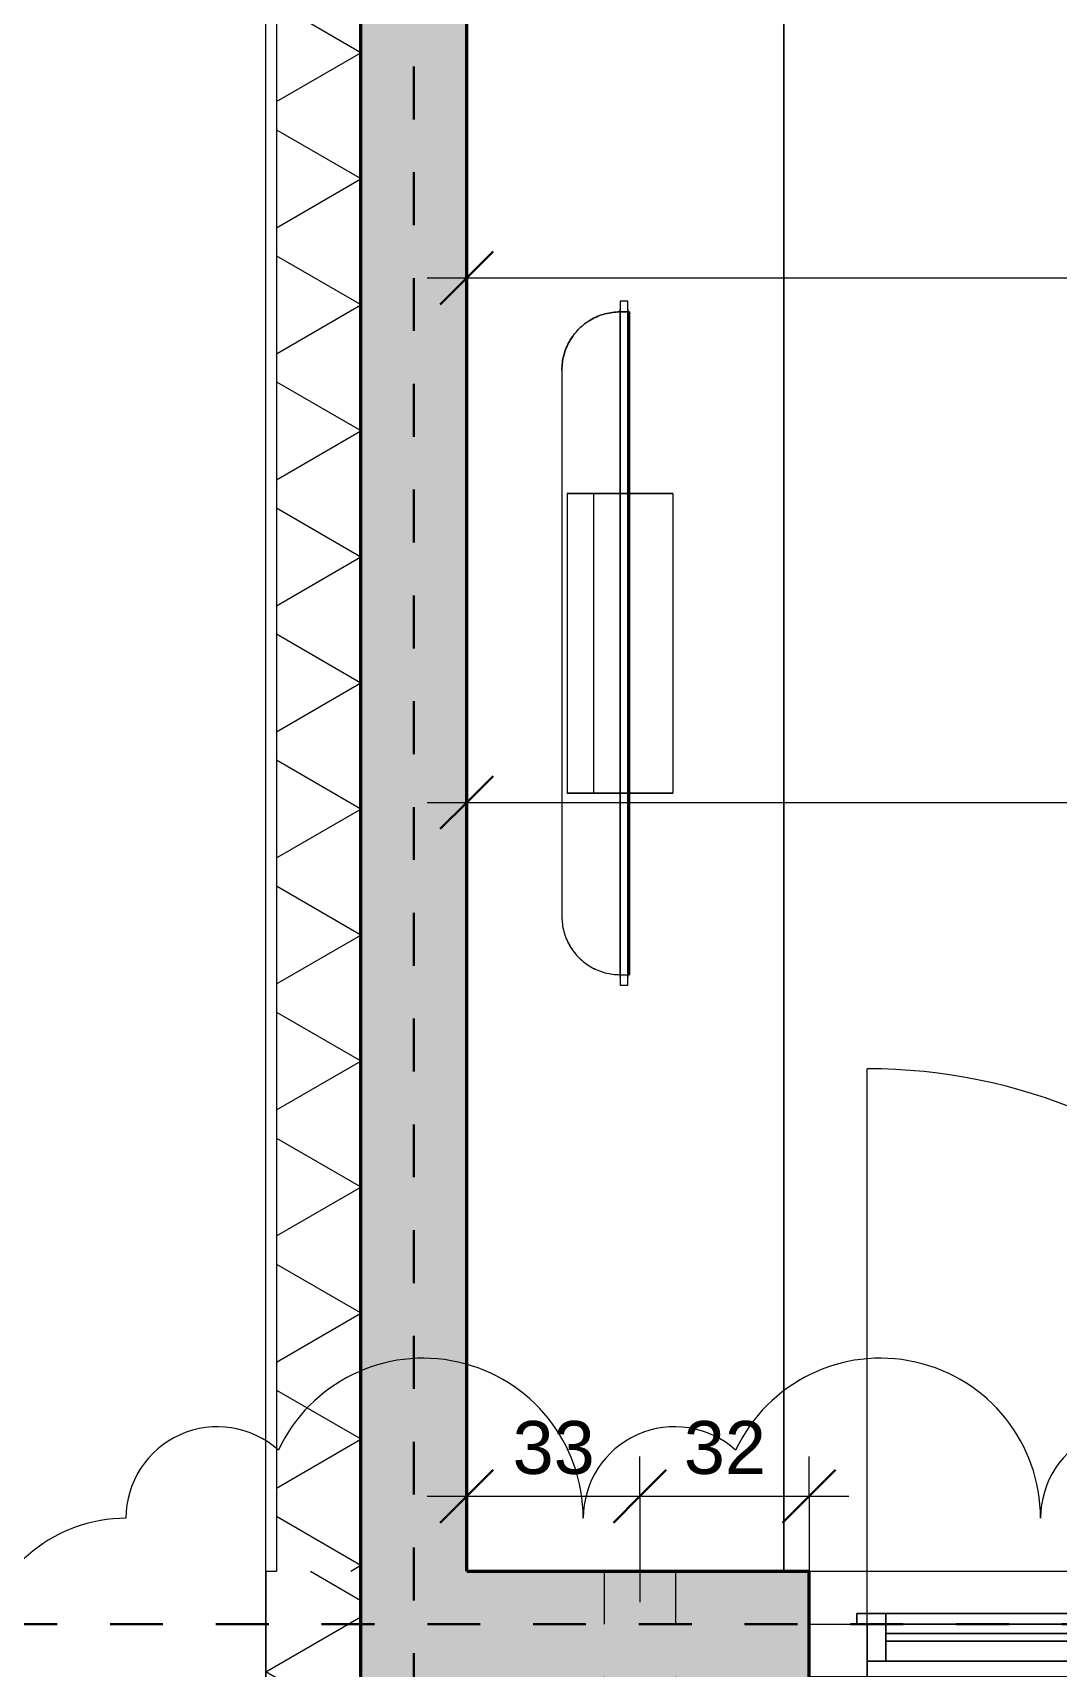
# Model space of a CAD drawing. Header units: metres. Extents: x 3 to 50, y 58.8 to 100.4.
# Drawn here: x 7.202 to 9.141, y 70.994 to 74.087 of the extents above; entities that cross this region are included whole.
import ezdxf

# ---------------------------------------------------------------- set-up
doc = ezdxf.new("R2010")
doc.units = ezdxf.units.M
doc.linetypes.add('Strich Punkt Mittel', pattern=[0.015875, 0.00635, -0.004763, 0, -0.004763])
doc.linetypes.add('Verdeckt', pattern=[0.003, 0.002, -0.001])
for name, color, linetype, lineweight in [('A-DETL-GENF_', 92, 'Continuous', 13), ('A_2D', 7, 'Continuous', 13), ('A_Bemassung-50_', 4, 'Continuous', 9), ('A_Bemassung_', 4, 'Continuous', 9), ('A_Decken', 8, 'Continuous', 13), ('A_Durchbruch', 7, 'Verdeckt', 5), ('A_Moebel', 6, 'Continuous', 13), ('A_Raeume_', 7, 'Continuous', 5), ('A_Raster_', 1, 'Continuous', 9), ('A_Waende', 7, 'Continuous', 13), ('G-ANNO-REVC_', 71, 'Continuous', 9)]:
    doc.layers.add(name, color=color, linetype=linetype, lineweight=lineweight)
doc.styles.add('Arial_5', font='arial.ttf', dxfattribs={"height": 0.1})
doc.dimstyles.new('WGA-Bemaßung_3', dxfattribs={"dimscale": 0.3048, "dimtxt": 0.102026, "dimasz": 0.328084, "dimexe": 0.246063, "dimexo": 0.0625, "dimgap": 0.04101, "dimtad": 1, "dimdec": 1, "dimlfac": 100, "dimrnd": 0.5, "dimdsep": 46, "dimtxsty": 'Arial_5', "dimblk1": 'OBLIQUE', "dimblk2": 'OBLIQUE', "dimsah": 1, "dimcen": 0.09, "dimdle": 0.246063, "dimazin": 2, "dimtfac": 1, "dimtdec": 4, "dimtix": 1, "dimtmove": 0, "dimatfit": 3, "dimfxl": 0.656168, "dimfxlon": 1, "dimtvp": 1, "dimtolj": 1, "dimtzin": 0, "dimarcsym": 2})
pattern_1 = [(45, (0, 0), (-0.08980256, 0.08980256), []), (45, (0.0898, 0), (-0.08980256, 0.08980256), [0.0635, -0.03175])]

# ---------------------------------------------------------------- blocks, each defined once
blk = doc.blocks.new('Moeb_TV - 48 Zoll-5920680-263_PP_02OG_BT1')
at = {"layer": 'A_Moebel', "lineweight": 5}
for p, q in [((0.5126, 0.0585), (-0.5205, 0.0585)), ((0.5126, 0.0585), (-0.5205, 0.0585)), ((-0.2872, -0.0015), (-0.2872, 0.0485)), ((-0.2872, 0.0485), (-0.2872, -0.0515)), ((0.2793, 0.0485), (-0.2872, 0.0485)), ((0.2793, 0.0485), (0.2793, -0.0015)), ((0.2793, -0.0515), (0.2793, 0.0485)), ((-0.2872, -0.0515), (-0.2872, -0.0015)), ((0.2793, -0.0015), (-0.2872, -0.0015)), ((0.2793, -0.0015), (0.2793, -0.0515)), ((-0.6505, -0.0515), (-0.6505, -0.0665)), ((-0.6499, -0.0515), (-0.6505, -0.0515)), ((-0.6355, -0.0515), (-0.6505, -0.0515)), ((-0.6484, -0.0515), (-0.6499, -0.0515)), ((-0.6461, -0.0515), (-0.6484, -0.0515)), ((-0.643, -0.0515), (-0.6461, -0.0515)), ((-0.6393, -0.0515), (-0.643, -0.0515)), ((-0.6355, -0.0515), (-0.6393, -0.0515)), ((-0.6305, -0.0515), (-0.6355, -0.0515)), ((-0.6355, -0.0515), (0.6276, -0.0515)), ((0.6226, -0.0515), (-0.6305, -0.0515)), ((-0.6305, -0.0515), (0.6226, -0.0515)), ((-0.6305, -0.0515), (-0.6305, -0.0665)), ((-0.6305, -0.0515), (-0.6305, -0.0665)), ((-0.2872, -0.0515), (-0.6305, -0.0515)), ((0.6226, -0.0515), (-0.6305, -0.0515)), ((-0.6305, -0.0515), (0.6226, -0.0515)), ((-0.6305, -0.0515), (-0.6305, -0.0665)), ((-0.6305, -0.0515), (-0.6305, -0.0665)), ((-0.6305, -0.0515), (0.6226, -0.0515)), ((0.6226, -0.0515), (-0.6305, -0.0515)), ((-0.2872, -0.0515), (-0.2872, -0.0665)), ((-0.2872, -0.0665), (-0.2872, -0.0515)), ((-0.2872, -0.0515), (0.2793, -0.0515)), ((-0.2872, -0.0515), (0.2793, -0.0515)), ((0.2793, -0.0515), (-0.2872, -0.0515)), ((0.2793, -0.0515), (0.2793, -0.0665)), ((0.2793, -0.0665), (0.2793, -0.0515)), ((0.6226, -0.0515), (0.2793, -0.0515)), ((0.6226, -0.0665), (0.6226, -0.0515)), ((0.6226, -0.0515), (0.6226, -0.0665)), ((0.6276, -0.0515), (0.6226, -0.0515)), ((0.6226, -0.0665), (0.6226, -0.0515)), ((0.6226, -0.0515), (0.6226, -0.0665)), ((0.6426, -0.0515), (0.6276, -0.0515)), ((0.6314, -0.0515), (0.6276, -0.0515)), ((0.6351, -0.0515), (0.6314, -0.0515)), ((0.6382, -0.0515), (0.6351, -0.0515)), ((0.6406, -0.0515), (0.6382, -0.0515)), ((0.6421, -0.0515), (0.6406, -0.0515)), ((0.6426, -0.0515), (0.6421, -0.0515)), ((0.6426, -0.0665), (0.6426, -0.0515)), ((-0.6505, -0.0665), (-0.6355, -0.0665)), ((-0.6505, -0.0665), (-0.6499, -0.0665)), ((-0.6499, -0.0665), (-0.6484, -0.0665)), ((-0.6484, -0.0665), (-0.6461, -0.0665)), ((-0.6461, -0.0665), (-0.643, -0.0665)), ((-0.643, -0.0665), (-0.6393, -0.0665)), ((-0.6393, -0.0665), (-0.6355, -0.0665)), ((0.6276, -0.0665), (-0.6355, -0.0665)), ((-0.6355, -0.0665), (-0.6305, -0.0665)), ((-0.6305, -0.0665), (-0.6305, -0.0695)), ((-0.6305, -0.0665), (-0.6305, -0.0695)), ((-0.6305, -0.0665), (-0.5705, -0.0665)), ((-0.5705, -0.0665), (-0.6305, -0.0665)), ((-0.6305, -0.0665), (0.6226, -0.0665)), ((0.6226, -0.0695), (-0.6305, -0.0695)), ((-0.6305, -0.0695), (-0.5705, -0.0695)), ((-0.5705, -0.0665), (0.5626, -0.0665)), ((0.5626, -0.0665), (-0.5705, -0.0665)), ((-0.5705, -0.0695), (-0.5705, -0.0665)), ((-0.5705, -0.0665), (-0.5705, -0.0695)), ((-0.5705, -0.0665), (0.5626, -0.0665)), ((0.5626, -0.0665), (-0.5705, -0.0665)), ((-0.5705, -0.0695), (0.5626, -0.0695)), ((-0.5705, -0.0695), (0.5626, -0.0695)), ((0.5626, -0.0695), (-0.5705, -0.0695)), ((-0.2872, -0.0665), (-0.2872, -0.0695)), ((-0.2872, -0.0695), (-0.2872, -0.0665)), ((-0.2872, -0.0695), (-0.2872, -0.1515)), ((-0.2872, -0.1515), (-0.2872, -0.0695)), ((0.2793, -0.0665), (0.2793, -0.0695)), ((0.2793, -0.0695), (0.2793, -0.0665)), ((0.2793, -0.0695), (0.2793, -0.1515)), ((0.2793, -0.1515), (0.2793, -0.0695)), ((0.5626, -0.0665), (0.5626, -0.0695)), ((0.5626, -0.0665), (0.5626, -0.0695)), ((0.5626, -0.0665), (0.6226, -0.0665)), ((0.6226, -0.0665), (0.5626, -0.0665)), ((0.5626, -0.0695), (0.6226, -0.0695)), ((0.6226, -0.0695), (0.6226, -0.0665)), ((0.6226, -0.0665), (0.6226, -0.0695)), ((0.6226, -0.0665), (0.6276, -0.0665)), ((0.6276, -0.0665), (0.6314, -0.0665)), ((0.6276, -0.0665), (0.6426, -0.0665)), ((0.6314, -0.0665), (0.6351, -0.0665)), ((0.6351, -0.0665), (0.6382, -0.0665)), ((0.6382, -0.0665), (0.6406, -0.0665)), ((0.6406, -0.0665), (0.6421, -0.0665)), ((0.6421, -0.0665), (0.6426, -0.0665)), ((0.2793, -0.1515), (-0.2872, -0.1515)), ((0.2793, -0.1515), (-0.2872, -0.1515))]:
    blk.add_line(p, q, dxfattribs=at)
for centre, start, end in [((-0.5205, -0.0515), 120, 135), ((-0.5205, -0.0515), 105, 120), ((-0.5205, -0.0515), 90, 105), ((0.5126, -0.0515), 75, 90), ((0.5126, -0.0515), 60, 75), ((0.5126, -0.0515), 45, 60), ((-0.5205, -0.0515), 150, 165), ((-0.5205, -0.0515), 135, 150), ((0.5126, -0.0515), 30, 45), ((0.5126, -0.0515), 15, 30), ((-0.5205, -0.0515), 165, 180), ((0.5126, -0.0515), 0, 15)]:
    blk.add_arc(centre, 0.11, start, end, dxfattribs=at)
for points in [[(-0.5205, 0.0585), (-0.5254, 0.0585), (-0.535, 0.0579), (-0.549, 0.0551), (-0.5604, 0.0512), (-0.5692, 0.0473), (-0.5755, 0.0439), (-0.5816, 0.0401), (-0.5875, 0.0359), (-0.5931, 0.0313), (-0.5983, 0.0264), (-0.6032, 0.0211), (-0.6078, 0.0156), (-0.612, 0.0097), (-0.617, 0.0015), (-0.6224, -0.0092), (-0.6286, -0.0275), (-0.6304, -0.0419), (-0.6305, -0.0515)], [(0.5126, 0.0585), (0.5174, 0.0585), (0.527, 0.0579), (0.5411, 0.0551), (0.5525, 0.0512), (0.5613, 0.0473), (0.5676, 0.0439), (0.5737, 0.0401), (0.5796, 0.0359), (0.5851, 0.0313), (0.5904, 0.0264), (0.5953, 0.0211), (0.5999, 0.0156), (0.6041, 0.0097), (0.6092, 0.0015), (0.6145, -0.0092), (0.6207, -0.0275), (0.6226, -0.0419), (0.6226, -0.0515)]]:
    blk.add_open_spline(points, degree=3, knots=[0, 0, 0, 0, 0.083333, 0.166667, 0.25, 0.291667, 0.333333, 0.375, 0.416667, 0.458333, 0.5, 0.541667, 0.583333, 0.625, 0.666667, 0.75, 0.833333, 1, 1, 1, 1], dxfattribs=at)
blk = doc.blocks.new('Moeb_Schrank - Sideboard_50cm-4279993-263_PP_02OG_BT1')
at = {"layer": 'A_Moebel', "color": 8}
for p, q in [((0, 0.6), (3.5087, 0.6)), ((0, 0), (0, 0.4077)), ((0, 0), (3.5087, 0)), ((3.5087, 0), (0, 0))]:
    blk.add_line(p, q, dxfattribs=at)
blk = doc.blocks.new('Allg_Nachströmöffnung1 - DN 135-10778190-263_PP_02OG_BT1')
at = {"layer": 'A-DETL-GENF_', "linetype": 'Verdeckt', "lineweight": 5}
for points in [[(0.125, 0), (0.0575, 0.1), (0.0575, -0.1), (0.0837, -0.0612)], [(0.1925, 0.0426), (0.1925, 0.1), (0.125, 0), (0.1925, -0.1), (0.1925, -0.0612)]]:
    blk.add_hatch(color=256, dxfattribs=at).paths.add_polyline_path(points)
at = {"layer": 'A_Durchbruch'}
for p, q in [((0.0575, 0.1), (0.0575, -0.26)), ((0.1925, 0.1), (0.1925, -0.26))]:
    blk.add_line(p, q, dxfattribs=at)
blk = doc.blocks.new('Fens_Tuer_2tlg - DK_DF_SL_1770x2680_Terrassentür-V26-263_PP_02OG_BT1')
at = {"layer": 'A_2D', "lineweight": 5}
for p, q in [((-0.775, 0), (-0.775, 1.05)), ((-0.885, 0.1), (0.885, 0.1)), ((-0.885, 0.1), (0.885, 0.1)), ((-0.885, 0.1), (0.885, 0.1)), ((-0.885, -0.1), (-0.885, 0.1)), ((-0.885, 0.1), (-0.885, -0.1)), ((0.885, 0.1), (0.885, -0.1)), ((0.885, -0.1), (0.885, 0.1)), ((-0.795, 0.02), (-0.74, 0.02)), ((-0.795, 0), (-0.795, 0.02)), ((-0.795, 0.02), (-0.795, 0)), ((0.295, 0.02), (-0.795, 0.02)), ((-0.74, 0.02), (-0.74, -0.07)), ((-0.74, -0.07), (-0.74, 0.02)), ((-0.74, 0.02), (0.24, 0.02)), ((0.24, 0.02), (0.295, 0.02)), ((0.24, -0.07), (0.24, 0.02)), ((0.24, -0.07), (0.24, 0.02)), ((0.295, 0.02), (0.295, 0)), ((0.295, 0.02), (0.295, 0)), ((-0.885, -0.1), (-0.885, 0)), ((-0.885, 0), (-0.775, 0)), ((-0.885, 0), (0.885, 0)), ((-0.885, -0.1), (-0.885, 0)), ((-0.775, 0), (-0.795, 0)), ((-0.795, 0), (0.295, 0)), ((-0.775, -0.07), (-0.775, 0)), ((-0.775, 0), (-0.775, -0.07)), ((0.275, 0), (-0.775, 0)), ((-0.775, 0), (-0.775, -0.1)), ((0.275, 0), (-0.775, 0)), ((-0.775, -0.1), (-0.775, 0)), ((-0.74, -0.018), (0.24, -0.018)), ((-0.74, -0.032), (-0.74, -0.018)), ((-0.74, -0.018), (-0.74, -0.032)), ((0.24, -0.018), (-0.74, -0.018)), ((0.24, -0.018), (0.24, -0.032)), ((0.24, -0.032), (0.24, -0.018)), ((0.275, 0), (0.275, -0.07)), ((0.295, 0), (0.275, 0)), ((0.275, 0), (0.275, -0.07)), ((0.275, -0.1), (0.275, 0)), ((0.275, 0), (0.385, 0)), ((0.275, -0.1), (0.275, 0)), ((0.385, 0), (0.385, -0.1)), ((0.775, 0), (0.385, 0)), ((0.385, -0.1), (0.385, 0)), ((0.775, -0.1), (0.775, 0)), ((0.775, 0), (0.885, 0)), ((0.775, -0.1), (0.775, 0)), ((0.885, 0), (0.885, -0.1)), ((0.885, -0.1), (0.885, 0)), ((0.24, -0.032), (-0.74, -0.032)), ((-0.74, -0.032), (0.24, -0.032)), ((0.385, -0.043), (0.775, -0.043)), ((0.385, -0.057), (0.385, -0.043)), ((0.385, -0.043), (0.385, -0.057)), ((0.775, -0.043), (0.385, -0.043)), ((0.775, -0.057), (0.385, -0.057)), ((0.385, -0.057), (0.775, -0.057)), ((0.775, -0.043), (0.775, -0.057)), ((0.775, -0.057), (0.775, -0.043)), ((-0.74, -0.07), (-0.775, -0.07)), ((-0.775, -0.07), (0.275, -0.07)), ((0.24, -0.07), (-0.74, -0.07)), ((0.275, -0.07), (0.24, -0.07)), ((-0.885, -0.1), (0.885, -0.1)), ((0.885, -0.1), (-0.885, -0.1)), ((-0.775, -0.1), (-0.885, -0.1)), ((0.885, -0.1), (-0.885, -0.1)), ((-0.775, -0.1), (0.275, -0.1)), ((0.385, -0.1), (0.275, -0.1)), ((0.385, -0.1), (0.775, -0.1)), ((0.885, -0.1), (0.775, -0.1)), ((-0.81, -0.26), (0.81, -0.26))]:
    blk.add_line(p, q, dxfattribs=at)
blk.add_arc((-0.775, 0), 1.05, 360, 90, dxfattribs=at)
blk = doc.blocks.new('DIMBLOCK342-263_PP_02OG_BT1')
at = {"layer": 'A_Bemassung-50_', "transparency": 16777216}
for p, q in [((8.0227, 73.623), (8.0227, 73.823)), ((15.3327, 73.623), (15.3327, 73.823)), ((7.9477, 73.623), (15.3327, 73.623)), ((8.0227, 73.623), (8.0227, 73.548)), ((15.3327, 73.623), (15.3327, 73.548))]:
    blk.add_line(p, q, dxfattribs=at)
at = {"layer": 'A_Bemassung-50_', "lineweight": 35, "transparency": 16777216}
for p, q in [((8.0227, 73.623), (8.0727, 73.673)), ((15.3327, 73.623), (15.3827, 73.673)), ((8.0227, 73.623), (7.9727, 73.573)), ((15.3327, 73.623), (15.2827, 73.573))]:
    blk.add_line(p, q, dxfattribs=at)
at = {"layer": 'A_Bemassung-50_', "color": 0, "transparency": 16777216, "insert": (11.5623, 73.7653), "char_height": 0.1, "width": 0.276883, "attachment_point": 1, "line_spacing_factor": 0.941778, "style": 'Arial_5'}
blk.add_mtext('731', dxfattribs=at)
blk = doc.blocks.new('_Oblique')
at = {"color": 0, "linetype": 'ByBlock', "lineweight": -2}
blk.add_line((-0.5, -0.5), (0.5, 0.5), dxfattribs=at)
blk = doc.blocks.new('DIMBLOCK412-263_PP_02OG_BT1')
at = {"layer": 'A_Bemassung-50_', "transparency": 16777216}
for p, q in [((8.0227, 72.6313), (8.0227, 72.8313)), ((15.2327, 72.6313), (15.2327, 72.8313)), ((7.9477, 72.6313), (15.2327, 72.6313)), ((8.0227, 72.6313), (8.0227, 72.5563)), ((15.2327, 72.6313), (15.2327, 72.5563))]:
    blk.add_line(p, q, dxfattribs=at)
at = {"layer": 'A_Bemassung-50_', "lineweight": 35, "transparency": 16777216}
for p, q in [((8.0227, 72.6313), (8.0727, 72.6813)), ((15.2327, 72.6313), (15.2827, 72.6813)), ((8.0227, 72.6313), (7.9727, 72.5813)), ((15.2327, 72.6313), (15.1827, 72.5813))]:
    blk.add_line(p, q, dxfattribs=at)
at = {"layer": 'A_Bemassung-50_', "color": 0, "transparency": 16777216, "insert": (11.5123, 72.7736), "char_height": 0.1, "width": 0.276883, "attachment_point": 1, "line_spacing_factor": 0.941778, "style": 'Arial_5'}
blk.add_mtext('721', dxfattribs=at)
blk = doc.blocks.new('DIMBLOCK685-263_PP_02OG_BT1')
at = {"layer": 'A_Bemassung-50_', "transparency": 16777216}
for p, q in [((8.0227, 71.3196), (8.0227, 71.5196)), ((8.3502, 71.3196), (8.3502, 71.3946)), ((7.9477, 71.3196), (8.3502, 71.3196)), ((8.0227, 71.3196), (8.0227, 71.2446)), ((8.3502, 71.3196), (8.3502, 71.1196))]:
    blk.add_line(p, q, dxfattribs=at)
at = {"layer": 'A_Bemassung-50_', "lineweight": 35, "transparency": 16777216}
for p, q in [((8.0227, 71.3196), (8.0727, 71.3696)), ((8.3502, 71.3196), (8.4002, 71.3696)), ((8.0227, 71.3196), (7.9727, 71.2696)), ((8.3502, 71.3196), (8.3002, 71.2696))]:
    blk.add_line(p, q, dxfattribs=at)
at = {"layer": 'A_Bemassung-50_', "color": 0, "transparency": 16777216, "insert": (8.1095, 71.4619), "char_height": 0.1, "width": 0.184588, "attachment_point": 1, "line_spacing_factor": 0.941778, "style": 'Arial_5'}
blk.add_mtext('33', dxfattribs=at)
blk = doc.blocks.new('DIMBLOCK686-263_PP_02OG_BT1')
at = {"layer": 'A_Bemassung-50_', "transparency": 16777216}
for p, q in [((8.3502, 71.3196), (8.3502, 71.3946)), ((8.6702, 71.3196), (8.6702, 71.3946)), ((8.3502, 71.3196), (8.7452, 71.3196)), ((8.3502, 71.3196), (8.3502, 71.1196)), ((8.6702, 71.3196), (8.6702, 71.1196))]:
    blk.add_line(p, q, dxfattribs=at)
at = {"layer": 'A_Bemassung-50_', "lineweight": 35, "transparency": 16777216}
for p, q in [((8.3502, 71.3196), (8.4002, 71.3696)), ((8.6702, 71.3196), (8.7202, 71.3696)), ((8.3502, 71.3196), (8.3002, 71.2696)), ((8.6702, 71.3196), (8.6202, 71.2696))]:
    blk.add_line(p, q, dxfattribs=at)
at = {"layer": 'A_Bemassung-50_', "color": 0, "transparency": 16777216, "insert": (8.4333, 71.4619), "char_height": 0.1, "width": 0.184588, "attachment_point": 1, "line_spacing_factor": 0.941778, "style": 'Arial_5'}
blk.add_mtext('32', dxfattribs=at)
blk = doc.blocks.new('Family - ___-11893450-263_PP_02OG_BT1')
at = {"layer": 'G-ANNO-REVC_'}
for centre, radius, start, end in [((7.9404, 71.278), 0.3027, 0, 154.7912), ((8.8052, 71.278), 0.3027, 0, 154.7912), ((7.5512, 71.278), 0.173, 48.1897, 180), ((8.416, 71.278), 0.173, 48.1897, 180), ((9.2809, 71.278), 0.173, 48.1897, 180), ((7.3782, 70.9975), 0.2805, 90, 244.7912)]:
    blk.add_arc(centre, radius, start, end, dxfattribs=at)

msp = doc.modelspace()

# ---------------------------------------------------------------- hatches: boundary and pattern name
at = {"layer": 'A_Waende', "lineweight": 5}
h = msp.add_hatch(dxfattribs=at)
h.set_pattern_fill('FP_4', color=250, style=0, pattern_type=2)
h.set_pattern_definition(pattern_1)
h.paths.add_polyline_path([(7.8227, 71.178), (8.0227, 71.178), (8.0227, 75.4142), (7.8227, 75.4142), (7.8227, 71.8242)])
h.paths.add_polyline_path([(7.8227, 76.6142), (8.0227, 76.6142), (8.0227, 78.1149), (7.8227, 78.1149), (7.8227, 76.6499)])
h.paths.add_polyline_path([(8.0227, 79.3149), (8.0227, 82.4505), (7.8227, 82.4505), (7.8227, 79.3149)])
h.paths.add_polyline_path([(8.0227, 84.2205), (8.0227, 85.3786), (7.8227, 85.3786), (7.8227, 84.2205)])
h.paths.add_polyline_path([(7.9227, 86.8986), (7.8227, 86.9661), (7.8227, 86.8311), (7.8614, 86.8573)])
h.paths.add_polyline_path([(8.0227, 86.8311), (8.0227, 86.9661), (7.9227, 86.8986), (7.9548, 86.8769)])
h.paths.add_polyline_path([(7.8227, 86.5786), (8.0227, 86.5786), (8.0227, 86.8311), (7.8227, 86.8311), (7.8227, 86.7572)])
h.paths.add_polyline_path([(7.9345, 86.9661), (8.0227, 86.9661), (8.0227, 87.458), (7.8227, 87.458), (7.8227, 86.9661), (7.8614, 86.9661)])
h = msp.add_hatch(dxfattribs=at)
h.set_pattern_fill('FP_153', color=250, angle=-90, style=0, pattern_type=2)
h.set_pattern_definition([(90, (7.823, 73.334), (-0.20637, -6e-15), []), (150, (7.823, 73.334), (-0.10319, -0.17873), []), (210, (7.823, 73.334), (0.103185, -0.178722), [])])
h.paths.add_polyline_path([(7.6627, 71.178), (7.8227, 71.178), (7.8227, 75.4892), (7.6627, 75.4892), (7.6627, 71.8242)])
h = msp.add_hatch(dxfattribs=at)
h.set_pattern_fill('FP_169', color=250, angle=-90, style=0, pattern_type=2)
h.set_pattern_definition([(270, (7.643, 70.988), (0.20637, 1e-15), []), (330, (7.643, 70.988), (0.10319, 0.17873), []), (30, (7.643, 70.988), (-0.10319, 0.17873), [])])
h.paths.add_polyline_path([(7.7127, 70.798), (7.8227, 70.798), (7.8227, 71.178), (7.6427, 71.178), (7.6427, 70.798), (7.6627, 70.798)])
h = msp.add_hatch(dxfattribs=at)
h.set_pattern_fill('FP_4', color=250, style=0, pattern_type=2)
h.set_pattern_definition(pattern_1)
h.paths.add_polyline_path([(41.444, 70.978), (42.5027, 70.978), (42.5027, 71.178), (41.3155, 71.178), (41.3155, 70.978)])
h.paths.add_polyline_path([(39.2232, 71.078), (39.2907, 71.178), (39.1557, 71.178), (39.1578, 71.1749)])
h.paths.add_polyline_path([(39.2232, 70.978), (39.2907, 70.978), (39.2232, 71.078), (39.1557, 70.978)])
h.paths.add_polyline_path([(38.616, 70.978), (39.1557, 70.978), (39.1557, 71.178), (37.6523, 71.178), (37.6523, 70.978), (37.909, 70.978)])
h.paths.add_polyline_path([(39.5455, 70.978), (39.5455, 71.178), (39.2907, 71.178), (39.2907, 70.978), (39.323, 70.978)])
h.paths.add_polyline_path([(35.788, 70.978), (36.4523, 70.978), (36.4523, 71.178), (34.67, 71.178), (34.67, 70.978), (35.7427, 70.978)])
h.paths.add_polyline_path([(32.4996, 70.978), (33.47, 70.978), (33.47, 71.178), (31.2911, 71.178), (31.2911, 70.978), (32.4577, 70.978)])
h.paths.add_polyline_path([(30.0494, 70.978), (30.0911, 70.978), (30.0911, 71.178), (27.8184, 71.178), (27.8184, 70.978), (29.0652, 70.978)])
h.paths.add_polyline_path([(23.2577, 70.978), (23.2682, 70.978), (23.2679, 71.178), (21.4003, 71.178), (21.4003, 70.978), (23.062, 70.978)])
h.paths.add_polyline_path([(25.4441, 70.978), (26.0484, 70.978), (26.0484, 71.178), (24.4682, 71.178), (24.4682, 70.978), (25.3441, 70.978)])
h.paths.add_polyline_path([(19.1735, 70.978), (20.2003, 70.978), (20.2003, 71.178), (18.5351, 71.178), (18.5351, 70.978), (18.8199, 70.978)])
h.paths.add_polyline_path([(16.4451, 71.078), (16.3776, 70.978), (16.5126, 70.978), (16.4803, 71.0259)])
h.paths.add_polyline_path([(16.5126, 71.178), (16.3776, 71.178), (16.4451, 71.078), (16.5106, 71.1749)])
h.paths.add_polyline_path([(16.6989, 70.978), (16.7651, 70.978), (16.765, 71.178), (16.5126, 71.178), (16.5126, 70.978)])
h.paths.add_polyline_path([(14.5652, 70.978), (16.3776, 70.978), (16.3776, 71.178), (14.5652, 71.178), (14.5652, 71.078)])
h.paths.add_polyline_path([(12.4569, 70.978), (12.7952, 70.978), (12.7952, 71.178), (10.4402, 71.178), (10.4402, 70.978), (11.7499, 70.978)])
h.paths.add_polyline_path([(8.4177, 71.178), (8.2827, 71.178), (8.3502, 71.078), (8.4156, 71.1749)])
h.paths.add_polyline_path([(8.4177, 70.978), (8.3502, 71.078), (8.2827, 70.978), (8.3502, 70.978)])
h.paths.add_polyline_path([(8.6702, 70.978), (8.6702, 71.178), (8.4177, 71.178), (8.4177, 70.978), (8.5684, 70.978)])
h.paths.add_polyline_path([(8.2827, 70.978), (8.2827, 71.178), (7.8227, 71.178), (7.8227, 70.978), (8.2149, 70.978)])

# ---------------------------------------------------------------- linework, layer by layer
at = {"layer": 'A_Decken'}
msp.add_line((8.6702, 71.078), (10.4402, 71.078), dxfattribs=at)
at = {"layer": 'A_Raeume_', "flags": 128}
msp.add_lwpolyline([(8.0227, 71.178), (15.2327, 71.178), (15.2327, 74.6867), (13.1377, 74.6867), (12.9847, 74.6867), (12.2344, 74.6867), (12.0814, 74.6867), (11.5752, 74.6867), (8.0227, 74.6867)], close=True, dxfattribs=at)
at = {"layer": 'A_Raster_', "linetype": 'Strich Punkt Mittel', "lineweight": 35}
for p, q in [((7.9227, 90.4228), (7.9227, 67.8471)), ((3.3483, 71.078), (48.1498, 71.078))]:
    msp.add_line(p, q, dxfattribs=at)
at = {"layer": 'A_Waende'}
msp.add_line((7.6427, 71.178), (7.6427, 80.4005), dxfattribs=at)
at = {"layer": 'A_Waende', "color": 250, "lineweight": 5}
for p, q in [((7.6627, 75.4892), (7.6627, 71.178)), ((7.6427, 71.178), (7.6427, 70.798)), ((7.6427, 71.178), (7.6627, 71.178))]:
    msp.add_line(p, q, dxfattribs=at)
at = {"layer": 'A_Waende', "lineweight": 50}
for p, q in [((7.8227, 70.978), (7.8227, 75.4142)), ((8.0227, 71.178), (8.0227, 75.4142)), ((8.0227, 71.178), (8.6702, 71.178)), ((8.6702, 70.978), (8.6702, 71.178))]:
    msp.add_line(p, q, dxfattribs=at)

# ---------------------------------------------------------------- block references
at = {"layer": 'A_2D', "lineweight": 5}
msp.add_blockref('Fens_Tuer_2tlg - DK_DF_SL_1770x2680_Terrassentür-V26-263_PP_02OG_BT1', (9.5552, 71.078), dxfattribs=at)
at = {"layer": 'A_Durchbruch'}
msp.add_blockref('Allg_Nachströmöffnung1 - DN 135-10778190-263_PP_02OG_BT1', (8.2252, 71.078), dxfattribs=at)
at = {"layer": 'A_Moebel', "color": 8, "rotation": 89.99999999999955}
msp.add_blockref('Moeb_Schrank - Sideboard_50cm-4279993-263_PP_02OG_BT1', (8.6227, 71.178), dxfattribs=at)
at = {"layer": 'A_Moebel', "color": 10, "rotation": 89.99999999999714}
msp.add_blockref('Moeb_TV - 48 Zoll-5920680-263_PP_02OG_BT1', (8.2612, 72.9363), dxfattribs=at)
at = {"layer": 'G-ANNO-REVC_'}
msp.add_blockref('Family - ___-11893450-263_PP_02OG_BT1', (0, 0), dxfattribs=at)

# ---------------------------------------------------------------- dimensions: what is measured, and where the dimension line sits
at = {"layer": 'A_Bemassung_'}
for base, p1, p2, override, picture, middle in [((15.3327, 73.623), (8.0227, 73.823), (15.3327, 73.823), {"dimpost": '<>', "dimfxl": 7.31}, 'DIMBLOCK342-263_PP_02OG_BT1', (11.6777, 73.6866)), ((15.2327, 72.6313), (8.0227, 72.8313), (15.2327, 72.8313), {"dimpost": '<>', "dimfxl": 7.21}, 'DIMBLOCK412-263_PP_02OG_BT1', (11.6277, 72.694)), ((8.3501682485, 71.3195865603), (8.0226682485, 71.5195865603), (8.3501682485, 71.1195865603), {"dimpost": '<>', "dimfxl": 0.516968}, 'DIMBLOCK685-263_PP_02OG_BT1', (8.1864182485, 71.3831779657)), ((8.6702, 71.3196), (8.3502, 71.1196), (8.6702, 71.1196), {"dimpost": '<>', "dimfxl": 0.32}, 'DIMBLOCK686-263_PP_02OG_BT1', (8.5102, 71.3832))]:
    dim = msp.add_linear_dim(base=base, p1=p1, p2=p2, dimstyle='WGA-Bemaßung_3', override=override, dxfattribs=at)
    dim.commit()
    dim.dimension.update_dxf_attribs({"geometry": picture, "text_midpoint": middle})

doc.saveas('drawing.dxf')
